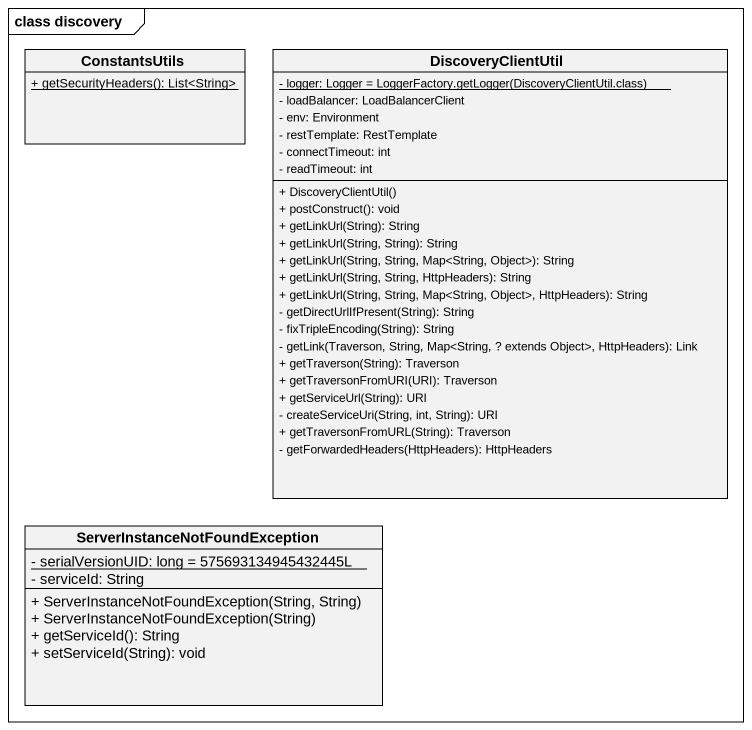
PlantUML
@startuml
mainframe class discovery
hide circle
hide empty members
skinparam classAttributeIconSize 0
class ConstantsUtils {
  {static} + getSecurityHeaders(): List<String>
}
class DiscoveryClientUtil {
  {static} {field} - logger: Logger = LoggerFactory.getLogger(DiscoveryClientUtil.class)
  - loadBalancer: LoadBalancerClient
  - env: Environment
  - restTemplate: RestTemplate
  - connectTimeout: int
  - readTimeout: int
  + DiscoveryClientUtil()
  + postConstruct(): void
  + getLinkUrl(String): String
  + getLinkUrl(String, String): String
  + getLinkUrl(String, String, Map<String, Object>): String
  + getLinkUrl(String, String, HttpHeaders): String
  + getLinkUrl(String, String, Map<String, Object>, HttpHeaders): String
  - getDirectUrlIfPresent(String): String
  - fixTripleEncoding(String): String
  - getLink(Traverson, String, Map<String, ? extends Object>, HttpHeaders): Link
  + getTraverson(String): Traverson
  + getTraversonFromURI(URI): Traverson
  + getServiceUrl(String): URI
  - createServiceUri(String, int, String): URI
  + getTraversonFromURL(String): Traverson
  - getForwardedHeaders(HttpHeaders): HttpHeaders
}
class "ServerInstanceNotFoundException" as ServerInstanceNotFoundExcept {
  {static} - serialVersionUID: long = 575693134945432445L
  - serviceId: String
  + ServerInstanceNotFoundException(String, String)
  + ServerInstanceNotFoundException(String)
  + getServiceId(): String
  + setServiceId(String): void
}
@enduml
